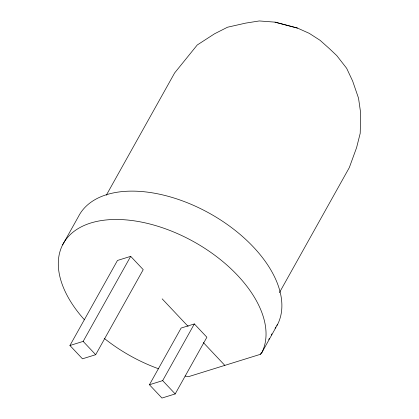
<?xml version="1.0" encoding="UTF-8"?>
<svg xmlns="http://www.w3.org/2000/svg" width="419" height="419" viewBox="0 0 419 419"><rect width="100%" height="100%" fill="white"/><g stroke="black" fill="none" stroke-linecap="round" stroke-linejoin="round"><path stroke-width="0.63" d="M62.604 244.906L78.447 216.555A113.261 65.285 29.2 0 1 207.615 212.276A113.261 65.285 29.2 0 1 277.577 324.453L261.739 352.798L260.503 354.28L189.152 376.471L186.319 376.257A113.261 65.285 29.2 0 1 185.098 376.037M106.321 195.191L174.639 72.937L197.234 44.995L214.544 33.792L227.522 27.219L245.681 23.113L259.298 20.95L275.011 22.139L297.521 28.094L309.264 33.347L320.121 40.344L329.36 48.604L336.766 55.601L346.639 68.276L352.651 81.071L358.533 98.203L360.665 112.968L360.209 133.305L356.595 147.629L349.32 167.584L279.4 292.692M69.931 345.507L117.461 260.461L130.691 256.349L143.225 269.653L95.694 354.694L82.464 358.811L69.931 345.507L83.161 341.391L130.691 256.349M149.431 384.747L181.118 328.051L194.348 323.934L206.881 337.243L175.194 393.933L161.964 398.05L149.431 384.747L162.661 380.63L194.348 323.934M260.503 354.28L261.451 352.578M268.741 339.537L269.375 338.405M271.276 335.001L271.91 333.87M275.079 328.203L275.712 327.066M276.755 325.437L277.577 324.453M297.521 28.094L275.011 22.139M162.169 298.852L188.126 326.411M203.346 342.569L224.825 365.373M162.661 380.63L175.194 393.933M83.161 341.391L95.694 354.694M158.749 368.846A113.261 65.285 29.2 0 1 104.195 338.322M84.476 319.833A113.261 65.285 29.2 0 1 139.663 221.745A113.261 65.285 29.2 0 1 261.739 352.798"/></g></svg>
